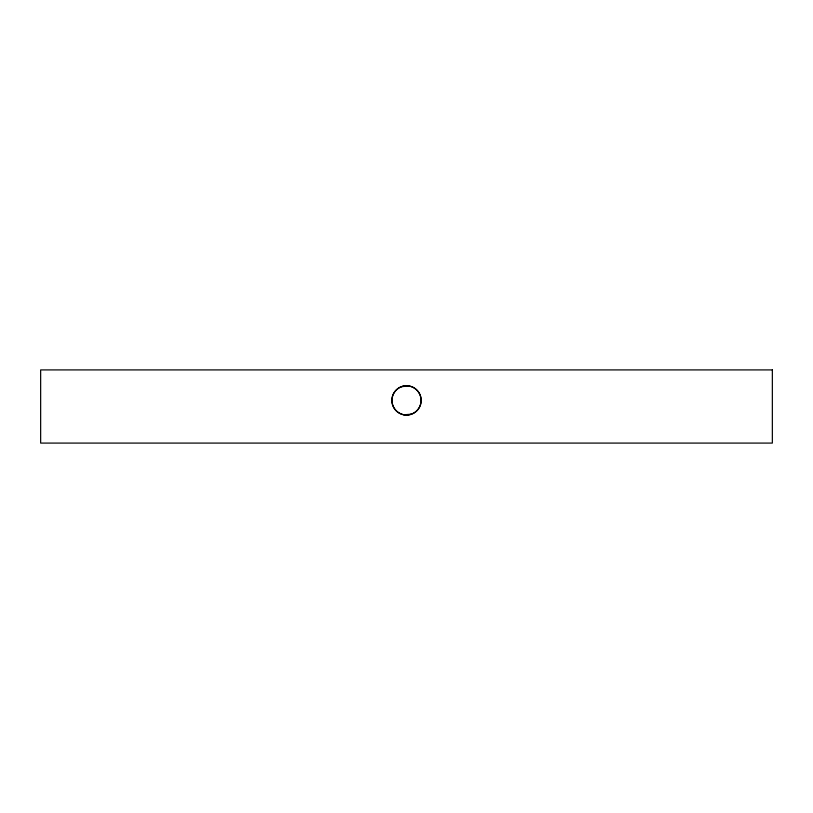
<?xml version="1.0" encoding="UTF-8"?>
<svg xmlns="http://www.w3.org/2000/svg" width="813" height="813" viewBox="0 0 813 813"><rect width="100%" height="100%" fill="white"/><g stroke="black" fill="none" stroke-linecap="round" stroke-linejoin="round"><path stroke-width="1.22" d="M401.531 386.642A14.634 14.634 0 0 1 420.9 402.984A14.634 14.634 0 0 1 397.069 411.591A14.634 14.634 0 0 1 401.531 386.642L409.081 386.002A14.634 14.604 -90 0 1 417.719 409.823A14.634 14.604 -90 0 1 392.811 405.402A14.634 14.604 -90 0 1 409.081 385.992M411.469 414.163L403.919 414.803M772.35 369.915L40.65 369.915L40.65 443.085L772.35 443.085L772.35 369.915"/></g></svg>
